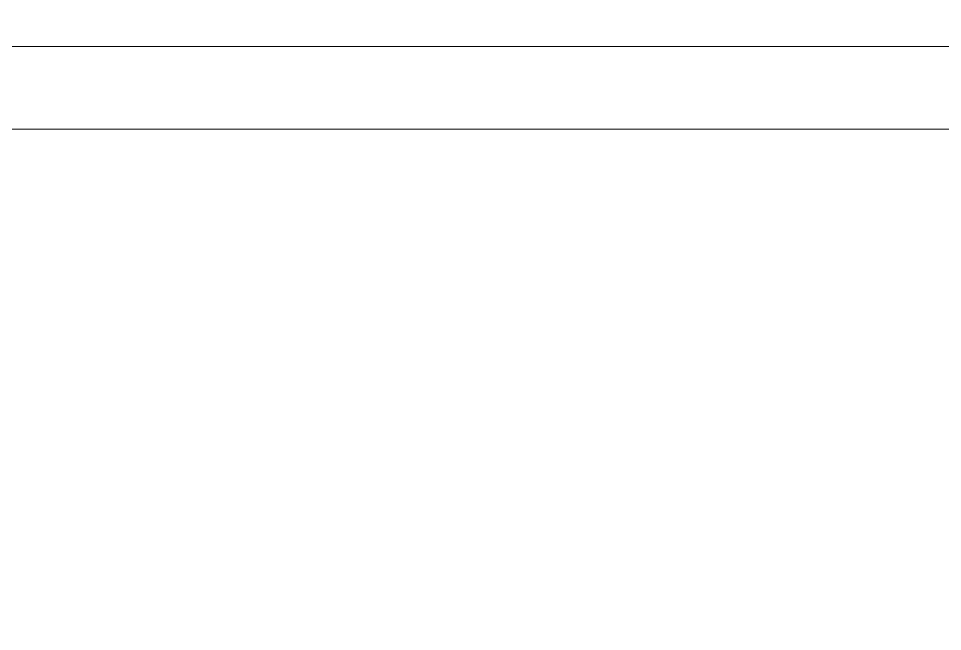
# Model space of a CAD drawing. Header units: inches. Extents: x -1.35 to 1.36, y -1.06 to 1.05.
# Drawn here: x -0.4593 to -0.3922, y 1.01 to 1.0546 of the extents above; entities that cross this region are included whole.
import ezdxf

# ---------------------------------------------------------------- set-up
doc = ezdxf.new("R2010")
doc.units = ezdxf.units.IN
doc.header["$MEASUREMENT"] = 0
doc.layers.add('Layer 1', color=7, linetype='Continuous')

msp = doc.modelspace()

# ---------------------------------------------------------------- linework, layer by layer
at = {"layer": 'Layer 1', "color": 250, "lineweight": 9}
for points, knots in [([(-1.313398, 1.051626), (-1.333894, 1.047508), (-1.349854, 1.036744), (-1.352287, 1.015319), (-1.352287, 1.015319), (-1.354228, 0.998244), (-1.352831, 0.816693), (-1.352831, 0.790268), (-1.352831, 0.790268), (-1.352831, 0.790268), (-1.352831, -0.937744), (-1.352831, -0.937744), (-1.352831, -0.937744), (-1.352831, -0.960646), (-1.354508, -0.990795), (-1.352524, -1.012815), (-1.352524, -1.012815), (-1.351307, -1.026295), (-1.347083, -1.03135), (-1.340815, -1.038437), (-1.340815, -1.038437), (-1.334559, -1.045512), (-1.326567, -1.050445), (-1.316953, -1.051752), (-1.316953, -1.051752), (-1.300618, -1.053972), (-1.116717, -1.052445), (-1.090965, -1.052445), (-1.090965, -1.052445), (-1.090965, -1.052445), (1.16324, -1.052445), (1.16324, -1.052445), (1.16324, -1.052445), (1.196087, -1.052445), (1.235417, -1.060276), (1.249949, -1.025579), (1.249949, -1.025579), (1.256445, -1.010067), (1.251118, -0.97302), (1.253094, -0.953445), (1.253094, -0.953445), (1.253717, -0.947331), (1.263827, -0.939445), (1.270311, -0.932949), (1.270311, -0.932949), (1.270311, -0.932949), (1.345469, -0.857807), (1.345469, -0.857807), (1.345469, -0.857807), (1.35587, -0.847433), (1.35311, -0.850756), (1.35311, -0.828118), (1.35311, -0.828118), (1.35311, -0.683567), (1.354154, 0.444626), (1.352799, 0.449831), (1.352799, 0.449831), (1.351783, 0.453744), (1.338512, 0.465516), (1.334858, 0.469169), (1.334858, 0.469169), (1.321957, 0.482071), (1.309902, 0.494122), (1.297, 0.507024), (1.297, 0.507024), (1.284295, 0.519728), (1.272492, 0.531713), (1.259705, 0.544311), (1.259705, 0.544311), (1.250433, 0.553445), (1.253114, 0.55276), (1.253114, 0.575539), (1.253114, 0.575539), (1.253114, 0.575539), (1.253122, 0.989189), (1.253122, 0.989189), (1.253122, 0.989189), (1.253157, 0.996831), (1.254299, 0.999654), (1.250346, 1.003949), (1.250346, 1.003949), (1.250346, 1.003949), (1.202752, 1.05128), (1.202752, 1.05128), (1.202752, 1.05128), (1.197819, 1.054169), (1.101051, 1.052504), (1.090925, 1.052504), (1.090925, 1.052504), (1.090925, 1.052504), (-1.238984, 1.052504), (-1.238984, 1.052504), (-1.238984, 1.052504), (-1.256799, 1.052504), (-1.29885, 1.054551), (-1.313398, 1.051626)], [0, 0, 0, 0, 0.04, 0.04, 0.04, 0.04, 0.08, 0.08, 0.08, 0.08, 0.12, 0.12, 0.12, 0.12, 0.16, 0.16, 0.16, 0.16, 0.2, 0.2, 0.2, 0.2, 0.24, 0.24, 0.24, 0.24, 0.28, 0.28, 0.28, 0.28, 0.32, 0.32, 0.32, 0.32, 0.36, 0.36, 0.36, 0.36, 0.4, 0.4, 0.4, 0.4, 0.44, 0.44, 0.44, 0.44, 0.48, 0.48, 0.48, 0.48, 0.52, 0.52, 0.52, 0.52, 0.56, 0.56, 0.56, 0.56, 0.6, 0.6, 0.6, 0.6, 0.64, 0.64, 0.64, 0.64, 0.68, 0.68, 0.68, 0.68, 0.72, 0.72, 0.72, 0.72, 0.76, 0.76, 0.76, 0.76, 0.8, 0.8, 0.8, 0.8, 0.84, 0.84, 0.84, 0.84, 0.88, 0.88, 0.88, 0.88, 0.92, 0.92, 0.92, 0.92, 1, 1, 1, 1]), ([(1.208441, -1.046445), (1.208441, -1.046445), (-1.307909, -1.046445), (-1.307909, -1.046445), (-1.307909, -1.046445), (-1.330543, -1.046445), (-1.346827, -1.030642), (-1.346827, -1.007811), (-1.346827, -1.007811), (-1.346827, -1.007811), (-1.346827, 1.00839), (-1.346827, 1.00839), (-1.346827, 1.00839), (-1.346827, 1.032122), (-1.326579, 1.046512), (-1.30678, 1.046512), (-1.30678, 1.046512), (-1.30678, 1.046512), (1.194882, 1.046512), (1.194882, 1.046512), (1.194882, 1.046512), (1.201157, 1.046512), (1.212862, 1.032244), (1.219748, 1.02535), (1.219748, 1.02535), (1.25365, 0.991406), (1.247114, 1.007157), (1.247114, 0.957531), (1.247114, 0.957531), (1.247114, 0.824878), (1.248197, 0.688654), (1.247075, 0.55628), (1.247075, 0.55628), (1.24698, 0.54526), (1.248988, 0.545906), (1.254594, 0.540335), (1.254594, 0.540335), (1.254594, 0.540335), (1.337098, 0.45785), (1.337098, 0.45785), (1.337098, 0.45785), (1.340453, 0.4545), (1.34711, 0.450437), (1.34711, 0.444441), (1.34711, 0.444441), (1.34711, 0.444441), (1.34711, -0.846201), (1.34711, -0.846201), (1.34711, -0.846201), (1.34711, -0.850264), (1.260685, -0.934709), (1.253323, -0.941949), (1.253323, -0.941949), (1.247957, -0.947228), (1.246988, -0.946441), (1.247079, -0.956913), (1.247079, -0.956913), (1.247169, -0.96698), (1.248, -1.010909), (1.24585, -1.019217), (1.24585, -1.019217), (1.242177, -1.033402), (1.227591, -1.046445), (1.208441, -1.046445)], [0, 0, 0, 0, 0.058824, 0.058824, 0.058824, 0.058824, 0.117647, 0.117647, 0.117647, 0.117647, 0.176471, 0.176471, 0.176471, 0.176471, 0.235294, 0.235294, 0.235294, 0.235294, 0.294118, 0.294118, 0.294118, 0.294118, 0.352941, 0.352941, 0.352941, 0.352941, 0.411765, 0.411765, 0.411765, 0.411765, 0.470588, 0.470588, 0.470588, 0.470588, 0.529412, 0.529412, 0.529412, 0.529412, 0.588235, 0.588235, 0.588235, 0.588235, 0.647059, 0.647059, 0.647059, 0.647059, 0.705882, 0.705882, 0.705882, 0.705882, 0.764706, 0.764706, 0.764706, 0.764706, 0.823529, 0.823529, 0.823529, 0.823529, 0.882353, 0.882353, 0.882353, 0.882353, 1, 1, 1, 1])]:
    msp.add_open_spline(points, degree=3, knots=knots, dxfattribs=at)

doc.saveas('drawing.dxf')
